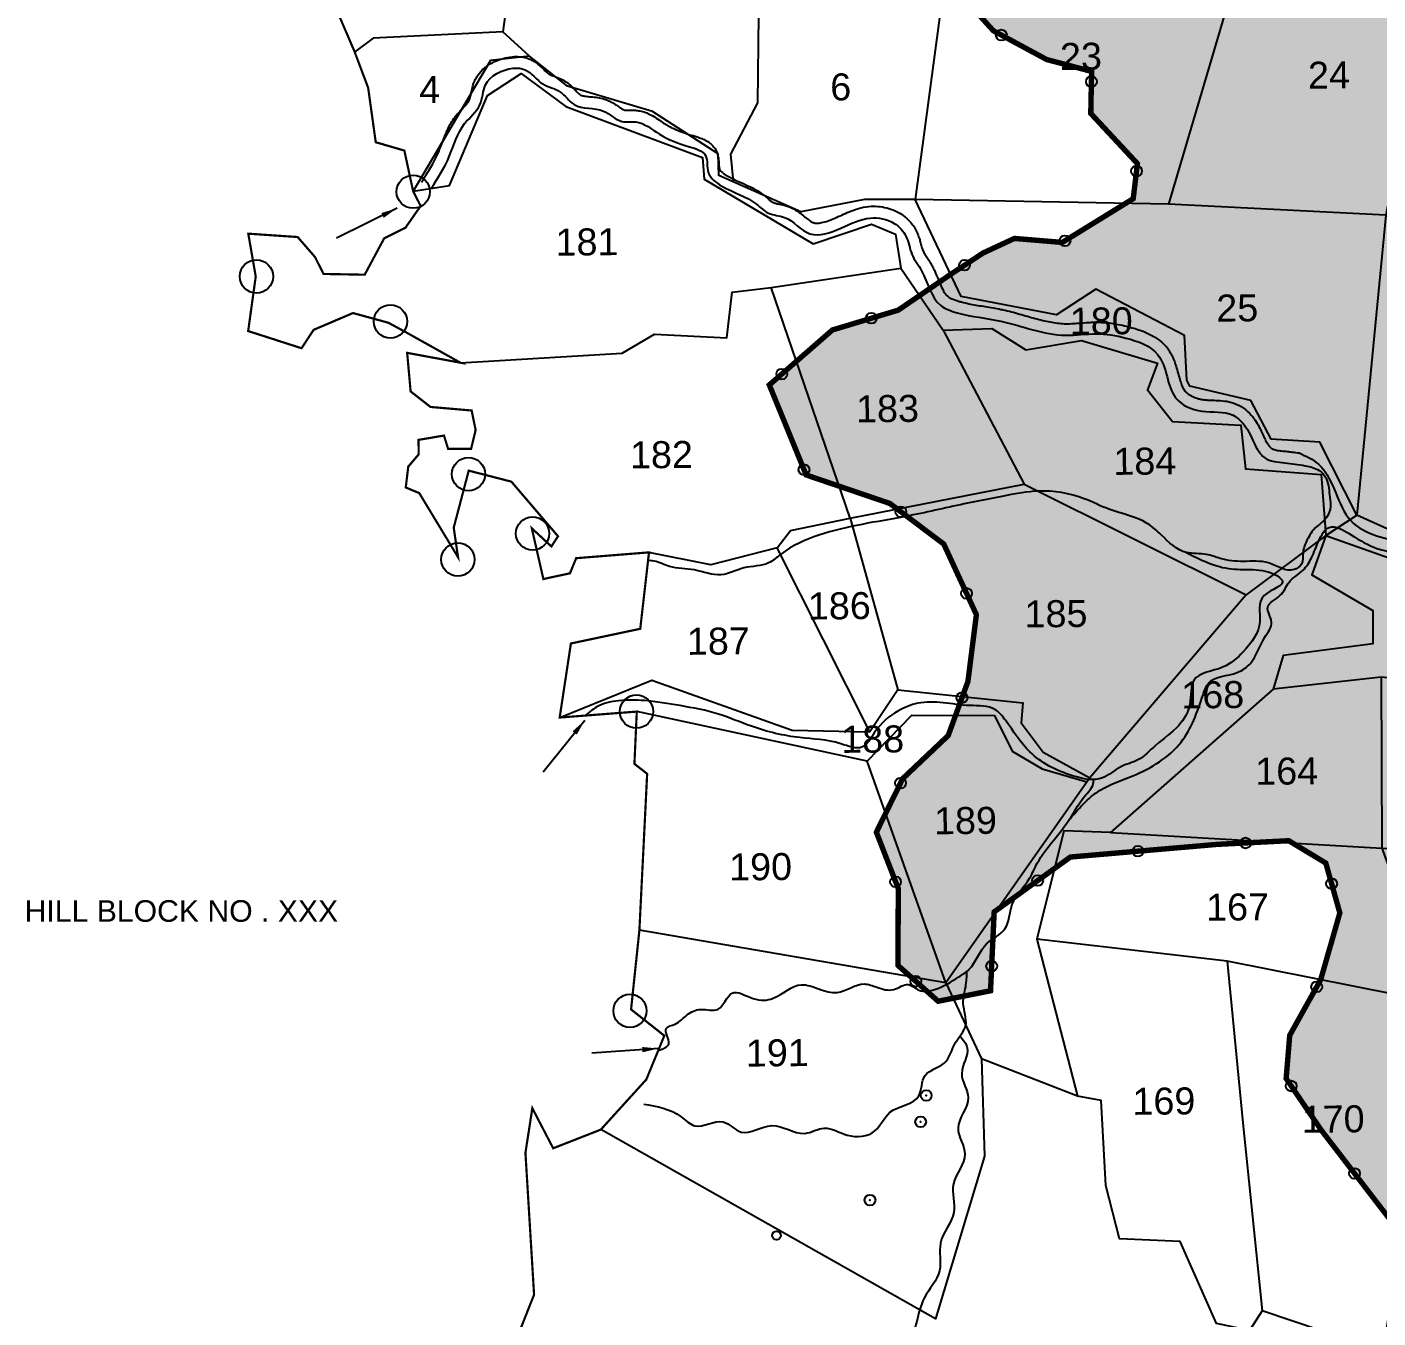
# Model space of a CAD drawing. Header units: inches. Extents: x 775633 to 782774, y 1566086 to 1574350.
# Drawn here: x 776523 to 777774, y 1570902 to 1572098 of the extents above; entities that cross this region are included whole.
import ezdxf
from ezdxf.enums import TextEntityAlignment as Align

# ---------------------------------------------------------------- set-up
doc = ezdxf.new("R2010")
doc.units = ezdxf.units.IN
doc.header["$MEASUREMENT"] = 0
doc.header["$PDMODE"] = 32
doc.header["$PDSIZE"] = 10
doc.linetypes.add('ACAD_ISO02W100', pattern=[15, 12, -3])
for name, color, linetype in [('PLOT', 7, 'Continuous'), ('PLOT NO', 7, 'Continuous'), ('STREAM', 4, 'Continuous'), ('STREAM FLOW', 5, 'Continuous'), ('tank', 4, 'Continuous'), ('VILLAGE BOUNDARY', 5, 'Continuous'), ('VILLAGE NAME', 1, 'Continuous'), ('VILLAGE STONES', 1, 'Continuous')]:
    doc.layers.add(name, color=color, linetype=linetype)
doc.styles.get("Standard").update_dxf_attribs({"font": 'arial.ttf'})
doc.dimstyles.get("Standard").update_dxf_attribs({"dimtxt": 0.18, "dimasz": 15, "dimexe": 0.18, "dimexo": 0.0625, "dimgap": 0.09, "dimtad": 0, "dimtih": 1, "dimtoh": 1, "dimdec": 4, "dimzin": 0, "dimdsep": 46, "dimtxsty": 'Standard', "dimcen": 0.09, "dimadec": 0, "dimazin": 0, "dimtfac": 1, "dimtdec": 4, "dimtofl": 0, "dimtmove": 0, "dimatfit": 3, "dimfxl": 1, "dimtolj": 1, "dimtzin": 0, "dimarcsym": 0})

msp = doc.modelspace()

# ---------------------------------------------------------------- hatches: boundary and pattern name
at = {"layer": 'tank'}
h = msp.add_hatch(dxfattribs=at)
h.set_pattern_fill('DASH', color=256, scale=120, angle=3.5405, style=0)
h.set_pattern_definition([(3.5405362, (9849.894, 587.076), (14.04504994, 15.89769078), [15, -15])])
h.paths.add_polyline_path([(779594.4, 1572536.9), (779655.6, 1572661.6), (779629.2, 1572742.2), (779473.3, 1572887.4), (779491.6, 1573118.4), (779419.7, 1573181), (779240.1, 1573191.3), (779152.3, 1573089.8), (779020.2, 1573024.4), (778851.7, 1573049.6), (778722.8, 1573146.8), (778645.8, 1573148.4), (778545.5, 1572981.6), (778440.3, 1572958.1), (778367.3, 1572830.6), (778284.9, 1572760.7), (778168.3, 1572733.7), (778018.6, 1572716.9), (777922.7, 1572749.4), (777843.5, 1572796.9), (777837.2, 1572877.9), (777840.3, 1572969.1), (777804.4, 1573019.3), (777741.9, 1573007.3), (777666.3, 1572926.3), (777607.8, 1572919.7), (777515.5, 1572918.5), (777475.6, 1572884.5), (777458.8, 1572836), (777495.1, 1572785.6), (777534.5, 1572752.9), (777511.9, 1572697.4), (777427.6, 1572672.8), (777472.5, 1572629.1), (777353.9, 1572484.6), (777352.4, 1572483), (777366.5, 1572440.8), (777425.9, 1572419.5), (777439.3, 1572384.3), (777432.8, 1572326.3), (777417.4, 1572259.2), (777401.3, 1572229.2), (777346.2, 1572203.5), (777341.9, 1572164.4), (777378.2, 1572138.2), (777417.5, 1572094.8), (777466.9, 1572068.1), (777508.5, 1572057.1), (777507.7, 1572018.2), (777550.9, 1571971.7), (777547, 1571939.2), (777481.3, 1571898.7), (777437, 1571902.4), (777408, 1571888.9), (777379.4, 1571870.1), (777329.5, 1571836), (777268.5, 1571817.6), (777210.1, 1571766.7), (777244.2, 1571683.3), (777321.7, 1571656.9), (777371.6, 1571619.3), (777401.8, 1571553.9), (777394, 1571492.1), (777375.7, 1571441.9), (777333.6, 1571402), (777309.2, 1571352.4), (777329.5, 1571300.1), (777329.2, 1571229), (777366.4, 1571195.8), (777414.9, 1571205.5), (777418.3, 1571278.6), (777488.9, 1571329.4), (777624.6, 1571341.1), (777691, 1571344.5), (777725.3, 1571323.8), (777738.3, 1571277.6), (777720.6, 1571215.8), (777691.9, 1571164.2), (777688.6, 1571124.2), (777721.1, 1571076.4), (777766.9, 1571016.8), (777813.8, 1570955.9), (777875.1, 1570903.6), (777924.1, 1570865.3), (777988.9, 1570812.4), (777995.2, 1570806.6), (778067.7, 1570740.6), (778171.8, 1570615.1), (778321.8, 1570624.7), (778372.2, 1570629.7), (778403.4, 1570647.2), (778456.1, 1570716.6), (778673.1, 1570991.5), (778809.5, 1571316), (779200.9, 1571911.6), (779469, 1572321)])
h.paths.add_polyline_path([(778043.2, 1572147.2), (778599, 1572159.6), (778603.3, 1571966.5), (778047.5, 1571954.1)], flags=24)

# ---------------------------------------------------------------- linework, layer by layer
at = {"color": 5, "const_width": 5}
msp.add_lwpolyline([(777813.8, 1570955.9), (777766.9, 1571016.8), (777721.1, 1571076.4), (777688.6, 1571124.2), (777691.9, 1571164.2), (777720.6, 1571215.8), (777738.3, 1571277.6), (777725.3, 1571323.8), (777691, 1571344.5), (777624.6, 1571341.1), (777488.9, 1571329.4), (777418.3, 1571278.6), (777414.9, 1571205.5), (777366.4, 1571195.8), (777329.2, 1571229), (777329.5, 1571300.1), (777309.2, 1571352.4), (777333.6, 1571402), (777375.7, 1571441.9), (777394, 1571492.1), (777401.8, 1571553.9), (777371.6, 1571619.3), (777321.7, 1571656.9), (777244.2, 1571683.3), (777210.1, 1571766.7), (777268.5, 1571817.6), (777329.5, 1571836), (777379.4, 1571870.1), (777408, 1571888.9), (777437, 1571902.4), (777481.3, 1571898.7), (777547, 1571939.2), (777550.9, 1571971.7), (777507.7, 1572018.2), (777508.5, 1572057.1), (777466.9, 1572068.1), (777417.5, 1572094.8), (777378.2, 1572138.2)], dxfattribs=at)
at = {"color": 3}
msp.add_circle((777216.7, 1570978.9), 4.04, dxfattribs=at)
for p in [(777424.9, 1572090.8), (777508.3, 1572047.7), (777550.1, 1571964.8), (777483.8, 1571900.2), (777390.8, 1571877.6), (777304.6, 1571828.5), (777221.6, 1571776.7), (777242.2, 1571688.2), (777331.9, 1571649.2), (777392.7, 1571573.6), (777388.5, 1571477), (777331.6, 1571397.9), (777651, 1571342.4), (777551.3, 1571334.8), (777327, 1571306.4), (777458.5, 1571307.6), (777730.7, 1571304.7), (777416, 1571228.3), (777345.7, 1571214.3), (777716.9, 1571209.2), (777693.3, 1571117.3), (777355.4, 1571108.5), (777350.2, 1571084.1), (777751.9, 1571036.3), (777303.3, 1571011.6)]:
    msp.add_point(p, dxfattribs=at)
at = {"layer": 'PLOT'}
for points in [[(777547.2, 1572485.6), (777577.1, 1572462.3), (777627.6, 1572486.1), (777633, 1572442.1), (777675.8, 1572259.3), (777579.8, 1571934.2), (777345.1, 1571938.5), (777298.1, 1571938.4), (777239.2, 1571927.1), (777163.5, 1571960.8), (777162.7, 1571980.8), (777102, 1572020), (777023.3, 1572043.3), (776988.1, 1572071.2), (776963.3, 1572093.9)], [(777307.5, 1572381.1), (777295.5, 1572308.5), (777289.1, 1572208.7), (777272.5, 1572204.1), (777275.5, 1572167.7), (777205.1, 1572150.6), (777200.2, 1572109.5), (777199.1, 1572027.9), (777174.3, 1571980.4), (777176.5, 1571955)], [(777675.8, 1572259.3), (777837.5, 1572205.2), (777780.9, 1571923.9), (777579.8, 1571934.2)], [(776942.4, 1572246.3), (776922.5, 1572238.5), (776943.6, 1572187.5), (776961, 1572175), (776967.5, 1572123), (776963.3, 1572093.9), (776843.3, 1572088), (776826.2, 1572075.2)], [(777275.5, 1572167.7), (777330.7, 1572179.3), (777375.8, 1572167), (777345.1, 1571938.5)], [(776988.1, 1572071.2), (776952, 1572067.2), (776880.3, 1571946.2), (776913.9, 1571951.4), (776949.3, 1572034.9), (776980.3, 1572055.3), (777021.6, 1572024.7), (777148.3, 1571977.4), (777149.8, 1571957.2), (777250.7, 1571897.5), (777304.8, 1571915.5), (777326.8, 1571906.4), (777331.8, 1571874.8), (777371, 1571817.5), (777416, 1571819), (777447.6, 1571799.1), (777499, 1571808), (777569.6, 1571787), (777560.3, 1571762.2), (777583.3, 1571732.7), (777646.5, 1571729.3), (777651, 1571688.9), (777721.1, 1571683.7), (777725.2, 1571627.2), (777753.9, 1571646.2), (777719.9, 1571713.6), (777674.8, 1571716.6), (777656, 1571752.3), (777599.3, 1571765.6), (777596.5, 1571771), (777594.6, 1571812.5), (777512.4, 1571855.4), (777476.1, 1571831.6), (777387.6, 1571848.5), (777345.1, 1571938.5)], [(778465, 1571990.4), (778554.2, 1571941.7), (778625.1, 1571882.1), (778683.8, 1571858.9), (778724.2, 1571797.1), (778682.8, 1571652.4), (778569.1, 1571567), (778503.3, 1571541.1), (778441.2, 1571485.6), (778328.7, 1571234.1), (778311.9, 1571224.7), (778302, 1571106.7), (778276.2, 1571107.8), (778265.9, 1571201), (778273.8, 1571272.9), (778150.2, 1571228.9), (778051.8, 1571250.6), (778002.7, 1571230.1), (777942.6, 1571220.2), (777830.1, 1571194.1), (777634, 1571232.9), (777457.9, 1571253.4), (777495.5, 1571107.9), (777406.5, 1571142.6)], [(778554.2, 1571941.7), (778441, 1571916.6), (778375.5, 1571868.5), (778370.4, 1571912.5), (778300.6, 1571929.8), (778261.6, 1571910.5), (778246, 1571886.1), (778205.5, 1571884.7), (778169.9, 1571909.8), (778140.4, 1571903.1), (778133.6, 1571881.9), (778148.8, 1571840.9), (778125.2, 1571791.8), (778065.5, 1571773.3), (778000.2, 1571722.6), (777955.2, 1571726.2), (777907, 1571617.2), (777881.7, 1571550.7), (777789.9, 1571604), (777725.2, 1571626.9)], [(778087.3, 1571931.3), (778114.2, 1571856.5), (777976.6, 1571747.7), (777931.7, 1571769.6), (777858.1, 1571599), (777753.9, 1571646.2)], [(777780.9, 1571923.9), (777753.9, 1571646.2)], [(776924.1, 1571787.3), (777073.9, 1571796.1), (777103.9, 1571813.8), (777170.9, 1571810.4), (777175.7, 1571852.5), (777211.9, 1571856.8), (777331.8, 1571874.8)], [(777285, 1571643.4), (777211.9, 1571856.8)], [(777371, 1571817.5), (777446.1, 1571674.9), (777651.6, 1571572.3)], [(777285, 1571643.4), (777446.1, 1571674.9)], [(777217.5, 1571615.9), (777229.7, 1571631.9), (777285, 1571643.4), (777329.1, 1571484.2), (777303.2, 1571445.3)], [(777725.2, 1571627.2), (777651.6, 1571572.3), (777506.8, 1571402.7), (777373.4, 1571212.9), (777089.8, 1571261.5)], [(777725.2, 1571627.2), (777712.4, 1571590.8), (777769, 1571557.7), (777768.7, 1571526.8), (777685.8, 1571516.2), (777676.5, 1571485), (777525.9, 1571352.2), (777482.8, 1571353.6), (777457.9, 1571253.4)], [(777016, 1571458.6), (777101.4, 1571493.1), (777231.4, 1571446.8), (777303.2, 1571445.3), (777217.5, 1571615.9), (777156, 1571600.1), (777098.7, 1571611.6)], [(778280.2, 1571504.1), (778241.5, 1571511.6), (778209.1, 1571453.2), (778122.4, 1571469.2), (778080.1, 1571460.5), (777945.2, 1571475.9), (777880.3, 1571485.4), (777776.7, 1571495.9), (777676.5, 1571485)], [(777776.7, 1571495.9), (777777.2, 1571337.6), (777830.1, 1571194.1), (777781, 1570889.5), (777748.8, 1570881.3), (777666.3, 1570909.1), (777654.8, 1570890.8), (777624.2, 1570897.2), (777590.6, 1570973.2), (777534.3, 1570975.6), (777521.8, 1571025), (777517.4, 1571104), (777495.5, 1571107.9)], [(777329.1, 1571484.2), (777444.8, 1571472.1), (777443.2, 1571453.6), (777463.6, 1571426.4), (777506.8, 1571402.7)], [(777525.9, 1571352.2), (777777.2, 1571337.6), (777918.3, 1571335.1), (777916.9, 1571361.4), (777940.3, 1571375.6), (777945.2, 1571475.9)], [(777373.4, 1571212.9), (777300.6, 1571418.1), (777087.4, 1571464.1)], [(777300.6, 1571418.1), (777342, 1571460.8), (777418.7, 1571460.4), (777434.8, 1571427.6), (777462.7, 1571411), (777504.1, 1571398.9)], [(777634, 1571232.9), (777648.6, 1571083.1), (777666.3, 1570909.1)], [(777373.4, 1571212.9), (777406.5, 1571142.6), (777409.3, 1571052.4), (777363.9, 1570901.7), (777054.1, 1571076.9)]]:
    msp.add_lwpolyline(points, dxfattribs=at)
at = {"layer": 'STREAM', "color": 4}
for points, knots in [([(776888, 1571954.6), (776888.8, 1571955.8), (776889.6, 1571957), (776891.9, 1571960.6), (776893.4, 1571963), (776896.1, 1571967.5), (776897.3, 1571969.5), (776899.4, 1571973.3), (776900.3, 1571974.9), (776901.9, 1571978.1), (776902.7, 1571979.7), (776903.8, 1571982.2), (776904.2, 1571983.1), (776904.9, 1571985), (776905.3, 1571986), (776906.5, 1571989), (776907.3, 1571991.1), (776909.3, 1571996.4), (776910.6, 1571999.7), (776913.7, 1572006.5), (776915.6, 1572010), (776918.5, 1572014.1), (776919.1, 1572014.8), (776920.3, 1572016.3), (776920.8, 1572017), (776922.6, 1572019), (776923.7, 1572020.2), (776925.9, 1572022.5), (776926.9, 1572023.5), (776928.7, 1572025.5), (776929.5, 1572026.4), (776930.9, 1572028.1), (776931.4, 1572028.9), (776931.9, 1572029.8), (776932.1, 1572030), (776932.3, 1572030.5), (776932.4, 1572030.7), (776932.6, 1572031.2), (776932.7, 1572031.5), (776933, 1572032.5), (776933.2, 1572033.2), (776933.7, 1572035.3), (776934, 1572036.7), (776934.7, 1572039.9), (776935, 1572041.7), (776935.9, 1572044.6), (776936.2, 1572045.6), (776936.8, 1572047.3), (776937.1, 1572048), (776937.7, 1572049.3), (776938, 1572049.9), (776938.7, 1572051.1), (776939, 1572051.6), (776940.1, 1572053.3), (776940.8, 1572054.4), (776943.6, 1572057.8), (776945.7, 1572059.9), (776950.5, 1572063.4), (776953, 1572064.9), (776958.2, 1572067.4), (776960.9, 1572068.4), (776966.4, 1572069.9), (776969.3, 1572070.4), (776974.4, 1572070.9), (776976.7, 1572070.9), (776981.2, 1572070.5), (776983.2, 1572070.2), (776986, 1572069.4), (776986.7, 1572069.1), (776988.1, 1572068.6), (776988.6, 1572068.4), (776989.8, 1572067.8), (776990.3, 1572067.5), (776991.9, 1572066.7), (776992.9, 1572066), (776995.7, 1572064), (776997.3, 1572062.6), (777000.1, 1572060), (777001.3, 1572058.8), (777003.5, 1572056.7), (777004.5, 1572055.9), (777005.5, 1572055.1), (777005.8, 1572054.9), (777006.1, 1572054.7), (777006.3, 1572054.6), (777006.6, 1572054.4), (777006.8, 1572054.3), (777007.3, 1572054), (777007.8, 1572053.8), (777009.2, 1572053.2), (777010.4, 1572052.7), (777013.1, 1572051.7), (777014.6, 1572051.2), (777018, 1572049.7), (777019.8, 1572048.8), (777022.1, 1572047.3), (777022.6, 1572047), (777023.6, 1572046.3), (777024, 1572046), (777025.3, 1572044.9), (777026.1, 1572044.2), (777028.1, 1572042.3), (777029.2, 1572041.1), (777031.1, 1572039), (777032, 1572038.1), (777033.5, 1572036.6), (777034.1, 1572036.1), (777034.7, 1572035.7), (777034.8, 1572035.6), (777035, 1572035.5), (777035.1, 1572035.4), (777035.2, 1572035.3), (777035.3, 1572035.3), (777035.7, 1572035.1), (777035.9, 1572035), (777037, 1572034.7), (777038, 1572034.4), (777040.5, 1572034), (777042.1, 1572033.8), (777045.4, 1572033.5), (777047.3, 1572033.4), (777051.4, 1572032.9), (777053.6, 1572032.5), (777056.7, 1572031.7), (777057.7, 1572031.4), (777059.2, 1572030.9), (777059.8, 1572030.7), (777060.8, 1572030.3), (777061.2, 1572030.1), (777062.1, 1572029.7), (777062.5, 1572029.5), (777063.7, 1572028.9), (777064.4, 1572028.5), (777066.7, 1572027.1), (777068.2, 1572026.1), (777070.7, 1572024.4), (777071.8, 1572023.6), (777073.7, 1572022.4), (777074.5, 1572022), (777075.3, 1572021.6), (777075.5, 1572021.5), (777075.8, 1572021.4), (777075.9, 1572021.4), (777076.2, 1572021.3), (777076.5, 1572021.2), (777077.2, 1572021.2), (777077.7, 1572021.2), (777079.1, 1572021.1), (777080.1, 1572021.2), (777082.5, 1572021.2), (777083.9, 1572021.2), (777086, 1572021.1), (777086.6, 1572021.1), (777087.6, 1572021), (777088.1, 1572020.9), (777089.1, 1572020.8), (777089.6, 1572020.7), (777091, 1572020.4), (777091.9, 1572020.2), (777094.6, 1572019.4), (777096.2, 1572018.8), (777099.3, 1572017.4), (777100.8, 1572016.6), (777104.4, 1572014.6), (777106.4, 1572013.2), (777110.2, 1572010.7), (777111.9, 1572009.5), (777114, 1572008.1), (777114.5, 1572007.8), (777115.6, 1572007.2), (777116.1, 1572006.9), (777117.7, 1572006), (777118.8, 1572005.4), (777122.1, 1572003.8), (777124.4, 1572002.8), (777129.3, 1572000.9), (777131.9, 1572000), (777136, 1571998.7), (777137.3, 1571998.3), (777139.2, 1571997.7), (777139.8, 1571997.5), (777141, 1571997.1), (777141.7, 1571996.9), (777143.6, 1571996.3), (777145, 1571995.9), (777147.9, 1571994.8), (777149.3, 1571994.1), (777152.4, 1571992.6), (777153.9, 1571991.6), (777156.5, 1571989.5), (777157.5, 1571988.5), (777158.9, 1571986.8), (777159.4, 1571986.2), (777160.1, 1571985.2), (777160.3, 1571984.7), (777161.1, 1571983.3), (777161.4, 1571982.4), (777162.1, 1571980.7), (777162.3, 1571979.8), (777162.9, 1571977.4), (777163.1, 1571975.9), (777163.3, 1571973.2), (777163.4, 1571972), (777163.5, 1571969.9), (777163.5, 1571969), (777163.7, 1571967.6), (777163.8, 1571967.1), (777163.9, 1571966.8), (777163.9, 1571966.7), (777163.9, 1571966.6), (777163.9, 1571966.5), (777164, 1571966.3), (777164.1, 1571966.2), (777164.4, 1571965.7), (777164.7, 1571965.3), (777165.5, 1571964.4), (777166.1, 1571963.9), (777167.4, 1571962.8), (777168.2, 1571962.2), (777169.7, 1571961.3), (777170.4, 1571960.8), (777172, 1571959.9), (777172.8, 1571959.5), (777174.5, 1571958.6), (777175.3, 1571958.2), (777177.9, 1571956.9), (777179.7, 1571956.1), (777184.5, 1571953.9), (777187.6, 1571952.5), (777194, 1571949.4), (777197.4, 1571947.7), (777201.8, 1571944.8), (777203, 1571943.9), (777204.8, 1571942.6), (777205.3, 1571942.2), (777206.4, 1571941.3), (777206.8, 1571940.9), (777208.2, 1571939.8), (777209.1, 1571939), (777210.6, 1571937.7), (777211.3, 1571937.2), (777212.5, 1571936.3), (777213.1, 1571936), (777213.6, 1571935.7), (777213.7, 1571935.7), (777214.1, 1571935.5), (777214.3, 1571935.4), (777215, 1571935.2), (777215.4, 1571935.1), (777216.8, 1571934.7), (777217.9, 1571934.5), (777220.4, 1571934), (777221.9, 1571933.7), (777224.3, 1571933.1), (777225, 1571932.9), (777226.3, 1571932.5), (777226.9, 1571932.3), (777227.9, 1571932), (777228.3, 1571931.8), (777229.2, 1571931.5), (777229.6, 1571931.3), (777230.8, 1571930.7), (777231.6, 1571930.3), (777233.8, 1571929.1), (777235.2, 1571928.3), (777238.4, 1571926), (777240.1, 1571924.7), (777243.2, 1571922.2), (777244.7, 1571921), (777247.2, 1571919.1), (777248.3, 1571918.3), (777249.7, 1571917.6), (777250, 1571917.4), (777250.6, 1571917.1), (777250.8, 1571917.1), (777251.2, 1571916.9), (777251.4, 1571916.8), (777251.9, 1571916.7), (777252.1, 1571916.7), (777252.9, 1571916.6), (777253.5, 1571916.5), (777255.5, 1571916.5), (777257, 1571916.7), (777260.5, 1571917.4), (777262.5, 1571918), (777266.5, 1571919.4), (777268.6, 1571920.2), (777272.9, 1571922.1), (777275, 1571923.1), (777279.4, 1571925.1), (777281.7, 1571926.1), (777286.7, 1571928.2), (777289.6, 1571929.3), (777295.7, 1571931), (777298.9, 1571931.7), (777305, 1571932.3), (777307.8, 1571932.3), (777313.4, 1571931.9), (777316.2, 1571931.4), (777321.4, 1571930.1), (777323.8, 1571929.3), (777327.7, 1571927.6), (777329.4, 1571926.7), (777333.1, 1571924.5), (777335.1, 1571923), (777338.9, 1571919.6), (777340.6, 1571917.8), (777343.3, 1571914.4), (777344.3, 1571912.9), (777345.6, 1571910.5), (777346.1, 1571909.7), (777346.8, 1571908.1), (777347.1, 1571907.3), (777348.1, 1571905), (777348.6, 1571903.5), (777349.4, 1571900.7), (777349.8, 1571899.4), (777350.5, 1571896.6), (777350.9, 1571895.1), (777351.5, 1571893.2), (777351.7, 1571892.7), (777352, 1571891.9), (777352.1, 1571891.7), (777352.3, 1571891.3), (777352.4, 1571891), (777352.8, 1571890.3), (777353, 1571889.8), (777353.9, 1571888.3), (777354.5, 1571887.2), (777356, 1571884.9), (777356.8, 1571883.6), (777358.4, 1571881.2), (777359.1, 1571880), (777360.3, 1571878), (777360.7, 1571877.3), (777361.5, 1571875.8), (777361.8, 1571875.1), (777362.9, 1571872.9), (777363.5, 1571871.5), (777365.3, 1571867.4), (777366.4, 1571864.7), (777368.4, 1571859.8), (777369.4, 1571857.6), (777371.1, 1571854.2), (777371.9, 1571852.8), (777373.5, 1571850.7), (777374.3, 1571849.8), (777375.3, 1571848.9), (777375.6, 1571848.7), (777376.1, 1571848.2), (777376.4, 1571848), (777377.4, 1571847.4), (777378.2, 1571847), (777380.8, 1571845.8), (777383, 1571845), (777386.2, 1571844), (777387.2, 1571843.8), (777390.3, 1571842.9), (777392.5, 1571842.4), (777399.1, 1571841), (777403.6, 1571840.3), (777413, 1571838.8), (777417.8, 1571838), (777423.9, 1571836.8), (777425.2, 1571836.6), (777429.1, 1571835.7), (777431.7, 1571835.1), (777436.8, 1571833.8), (777439.3, 1571833.1), (777446.7, 1571831), (777451.5, 1571829.6), (777460.9, 1571827), (777465.5, 1571825.9), (777474.5, 1571824.2), (777478.9, 1571823.6), (777484.3, 1571823.4), (777485.3, 1571823.4), (777487.5, 1571823.4), (777488.6, 1571823.4), (777492, 1571823.6), (777494.3, 1571823.7), (777499.7, 1571824.1), (777502.7, 1571824.4), (777507.4, 1571824.7), (777509.1, 1571824.7), (777512.1, 1571824.8), (777513.4, 1571824.8), (777516.1, 1571824.7), (777517.4, 1571824.7), (777521.4, 1571824.4), (777524, 1571824.2), (777529.5, 1571823.4), (777532.4, 1571822.9), (777537.8, 1571821.8), (777540.3, 1571821.2), (777546.7, 1571819.5), (777550.8, 1571818.3), (777558.3, 1571815.6), (777561.7, 1571814.1), (777567.6, 1571810.7), (777570.2, 1571809), (777573.7, 1571806.1), (777574.8, 1571805.1), (777576.5, 1571803.3), (777577.2, 1571802.5), (777578.4, 1571801.1), (777578.9, 1571800.4), (777579.8, 1571799.1), (777580.3, 1571798.4), (777581.5, 1571796.4), (777582.3, 1571795), (777584.6, 1571790.4), (777585.7, 1571787.1), (777587.4, 1571781.8), (777587.9, 1571779.8), (777589.1, 1571775.8), (777589.6, 1571773.7), (777590.7, 1571770), (777591.3, 1571768.2), (777592.4, 1571765.2), (777593.1, 1571763.9), (777594.4, 1571761.8), (777595, 1571760.9), (777596.7, 1571759.3), (777597.7, 1571758.4), (777600, 1571756.9), (777601.4, 1571756.2), (777604.3, 1571754.9), (777605.9, 1571754.4), (777608.5, 1571753.7), (777609.5, 1571753.5), (777611.4, 1571753.2), (777612.4, 1571753), (777614.5, 1571752.8), (777615.6, 1571752.7), (777618.9, 1571752.5), (777621.3, 1571752.5), (777626.3, 1571752.3), (777628.9, 1571752.1), (777633.8, 1571751.5), (777636.1, 1571751.1), (777639.5, 1571750.1), (777640.6, 1571749.7), (777642.6, 1571748.9), (777643.5, 1571748.5), (777645.2, 1571747.7), (777646, 1571747.3), (777648.4, 1571745.8), (777649.8, 1571744.7), (777653.6, 1571741.6), (777655.7, 1571739.4), (777658.4, 1571736.1), (777659.1, 1571735.1), (777661.2, 1571732.1), (777662.4, 1571730.1), (777664.5, 1571726.2), (777665.3, 1571724.3), (777667, 1571720.8), (777667.8, 1571719.1), (777669.2, 1571716), (777670, 1571714.6), (777671.3, 1571712.3), (777671.9, 1571711.4), (777673.1, 1571709.8), (777673.7, 1571709.1), (777674.4, 1571708.5), (777674.6, 1571708.3), (777674.9, 1571708), (777675, 1571708), (777675.3, 1571707.8), (777675.4, 1571707.7), (777675.8, 1571707.5), (777676.1, 1571707.4), (777677.2, 1571706.9), (777678.3, 1571706.6), (777681, 1571706), (777682.6, 1571705.8), (777685.2, 1571705.5), (777686.1, 1571705.4), (777687.9, 1571705.2), (777688.7, 1571705.2), (777691.1, 1571704.9), (777692.6, 1571704.7), (777696.3, 1571704.3), (777698.4, 1571704), (777700.6, 1571703.7)], [0, 0, 0, 0, 2.203254, 2.203254, 6.609762, 6.609762, 10.451753, 10.451753, 13.517822, 13.517822, 16.429232, 16.429232, 18.116025, 18.116025, 19.802817, 19.802817, 23.176402, 23.176402, 28.179225, 28.179225, 33.182049, 33.182049, 34.307249, 34.307249, 35.432449, 35.432449, 37.682849, 37.682849, 39.933249, 39.933249, 42.183649, 42.183649, 44.434049, 44.434049, 45.234722, 45.234722, 46.04884, 46.04884, 46.862958, 46.862958, 48.491195, 48.491195, 50.811712, 50.811712, 53.132229, 53.132229, 54.330491, 54.330491, 55.087639, 55.087639, 55.762984, 55.762984, 56.438329, 56.438329, 57.789018, 57.789018, 60.960711, 60.960711, 64.132404, 64.132404, 67.304097, 67.304097, 70.47579, 70.47579, 73.007032, 73.007032, 75.081905, 75.081905, 75.807274, 75.807274, 76.399337, 76.399337, 76.991401, 76.991401, 78.175528, 78.175528, 80.707007, 80.707007, 83.238485, 83.238485, 85.769963, 85.769963, 86.533956, 86.533956, 87.079438, 87.079438, 87.624921, 87.624921, 88.715886, 88.715886, 90.900462, 90.900462, 93.085039, 93.085039, 95.269616, 95.269616, 95.842787, 95.842787, 96.415958, 96.415958, 97.5623, 97.5623, 99.647984, 99.647984, 101.733668, 101.733668, 103.819352, 103.819352, 104.407311, 104.407311, 104.929875, 104.929875, 105.452439, 105.452439, 106.497567, 106.497567, 109.087938, 109.087938, 111.678308, 111.678308, 114.268679, 114.268679, 116.859049, 116.859049, 117.864113, 117.864113, 118.510775, 118.510775, 118.977902, 118.977902, 119.445029, 119.445029, 120.379283, 120.379283, 122.545649, 122.545649, 124.712014, 124.712014, 126.878379, 126.878379, 127.691247, 127.691247, 128.58687, 128.58687, 129.736409, 129.736409, 130.885949, 130.885949, 132.589205, 132.589205, 134.292461, 134.292461, 134.86512, 134.86512, 135.353985, 135.353985, 135.84285, 135.84285, 136.820579, 136.820579, 138.776037, 138.776037, 140.731496, 140.731496, 143.923626, 143.923626, 147.115756, 147.115756, 148.227156, 148.227156, 149.338556, 149.338556, 151.561357, 151.561357, 156.006958, 156.006958, 160.45256, 160.45256, 162.508918, 162.508918, 163.365162, 163.365162, 164.221407, 164.221407, 165.933897, 165.933897, 167.646387, 167.646387, 169.358876, 169.358876, 170.527179, 170.527179, 171.100714, 171.100714, 171.476652, 171.476652, 172.22853, 172.22853, 172.980407, 172.980407, 174.547749, 174.547749, 176.115091, 176.115091, 177.682433, 177.682433, 179.249776, 179.249776, 179.744178, 179.744178, 180.23858, 180.23858, 181.227385, 181.227385, 183.114323, 183.114323, 185.001261, 185.001261, 186.888198, 186.888198, 188.333731, 188.333731, 189.889682, 189.889682, 191.445632, 191.445632, 194.557532, 194.557532, 199.633211, 199.633211, 204.708891, 204.708891, 206.563753, 206.563753, 207.418343, 207.418343, 208.272933, 208.272933, 209.982113, 209.982113, 211.691293, 211.691293, 213.400473, 213.400473, 213.921728, 213.921728, 214.964236, 214.964236, 216.006745, 216.006745, 217.995835, 217.995835, 219.984925, 219.984925, 220.861474, 220.861474, 221.478992, 221.478992, 221.94439, 221.94439, 222.409788, 222.409788, 223.340584, 223.340584, 225.202175, 225.202175, 228.037885, 228.037885, 230.873595, 230.873595, 233.709305, 233.709305, 234.894539, 234.894539, 235.697558, 235.697558, 236.615431, 236.615431, 237.533304, 237.533304, 239.369051, 239.369051, 242.878417, 242.878417, 246.387784, 246.387784, 249.89715, 249.89715, 253.406517, 253.406517, 256.915883, 256.915883, 260.999025, 260.999025, 265.082167, 265.082167, 268.356213, 268.356213, 271.63026, 271.63026, 274.509548, 274.509548, 276.535311, 276.535311, 279.311124, 279.311124, 282.086938, 282.086938, 284.05658, 284.05658, 285.0076, 285.0076, 285.958619, 285.958619, 287.860658, 287.860658, 289.762696, 289.762696, 292.320485, 292.320485, 293.614259, 293.614259, 294.184751, 294.184751, 294.755244, 294.755244, 295.896229, 295.896229, 298.178199, 298.178199, 300.460169, 300.460169, 302.319859, 302.319859, 303.342653, 303.342653, 304.365447, 304.365447, 306.411034, 306.411034, 310.446335, 310.446335, 314.481637, 314.481637, 317.66197, 317.66197, 320.842303, 320.842303, 321.855071, 321.855071, 322.867838, 322.867838, 324.893373, 324.893373, 328.954711, 328.954711, 330.585352, 330.585352, 334.21855, 334.21855, 341.484947, 341.484947, 348.751345, 348.751345, 350.650177, 350.650177, 354.44784, 354.44784, 358.245504, 358.245504, 365.840832, 365.840832, 373.43616, 373.43616, 381.031488, 381.031488, 382.910337, 382.910337, 384.789185, 384.789185, 388.546883, 388.546883, 393.020136, 393.020136, 395.331894, 395.331894, 397.15376, 397.15376, 398.975626, 398.975626, 402.619358, 402.619358, 406.67678, 406.67678, 410.240978, 410.240978, 415.853738, 415.853738, 420.456329, 420.456329, 424.179358, 424.179358, 425.858352, 425.858352, 427.023862, 427.023862, 427.947439, 427.947439, 428.871015, 428.871015, 430.718168, 430.718168, 435.180812, 435.180812, 438.002138, 438.002138, 441.16347, 441.16347, 444.324801, 444.324801, 447.486133, 447.486133, 450.647464, 450.647464, 453.808796, 453.808796, 456.970127, 456.970127, 460.131459, 460.131459, 461.938904, 461.938904, 463.772845, 463.772845, 465.606786, 465.606786, 469.147451, 469.147451, 472.688116, 472.688116, 475.398203, 475.398203, 476.744916, 476.744916, 477.736805, 477.736805, 478.728694, 478.728694, 480.712471, 480.712471, 484.16921, 484.16921, 485.612153, 485.612153, 488.498038, 488.498038, 491.383923, 491.383923, 494.269809, 494.269809, 497.155694, 497.155694, 499.346674, 499.346674, 501.537654, 501.537654, 502.606505, 502.606505, 503.191096, 503.191096, 503.775688, 503.775688, 504.944871, 504.944871, 507.712113, 507.712113, 510.479355, 510.479355, 511.944324, 511.944324, 513.105982, 513.105982, 515.340199, 515.340199, 518.492027, 518.492027, 518.492027, 518.492027]), ([(776897.1, 1571948.8), (776903.2, 1571958.3), (776915.4, 1571977.3), (776922.9, 1572007.4), (776944.7, 1572023.6), (776944.7, 1572049.9), (776966.5, 1572061.1), (776988, 1572059.5), (776998, 1572043.6), (777017.8, 1572040.6), (777029.9, 1572020.3), (777055.7, 1572025.7), (777070.7, 1572008.6), (777091, 1572012.4), (777109.7, 1571996.1), (777130.6, 1571988.9), (777154.7, 1571981.9), (777150.6, 1571961.4), (777171.6, 1571946.1), (777193.1, 1571940.4), (777209, 1571923.8), (777229.3, 1571923.6), (777246, 1571900.2), (777277.2, 1571911.4), (777300.6, 1571924), (777324.9, 1571919.3), (777338.5, 1571904.8), (777340.6, 1571887), (777355.9, 1571868.2), (777360.8, 1571841.4), (777392.1, 1571830.2), (777431.1, 1571827.1), (777473.1, 1571809.1), (777512.7, 1571815.6), (777541.7, 1571810.7), (777570.9, 1571800.3), (777578.4, 1571774.7), (777584.4, 1571750.9), (777611.1, 1571739.4), (777636.5, 1571743.7), (777654.2, 1571726.3), (777658.8, 1571710.5), (777670.2, 1571695.9), (777687.7, 1571694.7), (777704.3, 1571692.5), (777718.2, 1571689.2), (777727.7, 1571679.4), (777728.3, 1571667.1), (777729.8, 1571658.1), (777729.6, 1571654.5), (777729.6, 1571654.1)], [0, 0, 0, 0, 17.144978, 34.235878, 45.617408, 55.266572, 70.433369, 76.058603, 86.776259, 95.545403, 104.548903, 118.657461, 128.59776, 135.023566, 147.529603, 162.842124, 171.491239, 179.470386, 188.497968, 206.960362, 213.926377, 221.599195, 235.781466, 250.519306, 265.202551, 276.702319, 284.906026, 293.764967, 302.882129, 321.398561, 329.812617, 350.67469, 381.897927, 396.250486, 410.281087, 427.236546, 438.348683, 449.117788, 462.917289, 477.706177, 485.634897, 497.778395, 502.825772, 512.517751, 522.252963, 529.167203, 533.483049, 542.00296, 546.942453, 547.45326, 547.45326, 547.45326, 547.45326]), ([(777729.6, 1571654.1), (777729.3, 1571650.5), (777726.6, 1571642), (777715, 1571635.3), (777708, 1571623.7), (777703.2, 1571612.4), (777704.9, 1571600.7), (777690.8, 1571591.1), (777672.9, 1571605.1), (777649.6, 1571602.4), (777630.1, 1571604.3), (777613.4, 1571611.3), (777592.1, 1571608.9), (777575.7, 1571625.3), (777555.3, 1571644.1), (777527.8, 1571648.6), (777496.7, 1571665), (777463, 1571670.7), (777425.9, 1571663.6), (777385.1, 1571655.7), (777327.9, 1571642), (777268.9, 1571634.6), (777227, 1571616.1), (777207.5, 1571598.3), (777186.4, 1571599.5), (777164.7, 1571587), (777141.4, 1571597.1), (777120, 1571596.2), (777106.6, 1571603.4), (777099.7, 1571603.9), (777097.8, 1571604.1)], [547.45326, 547.45326, 547.45326, 547.45326, 552.874991, 560.137825, 566.778445, 573.143189, 578.643495, 583.007084, 595.365868, 607.138411, 618.149064, 624.817794, 634.303908, 648.79443, 657.297487, 676.447304, 689.034438, 710.840188, 726.482942, 746.213061, 774.195685, 815.889143, 836.024109, 843.017992, 854.768888, 866.006334, 878.656872, 890.478411, 898.151105, 900.981131, 900.981131, 900.981131, 900.981131])]:
    msp.add_open_spline(points, degree=3, knots=knots, dxfattribs=at)
for points in [[(777700.6, 1571703.7), (777718.4, 1571693.4), (777735.9, 1571663.2), (777750.5, 1571638.8), (777769.1, 1571628.2), (777795.3, 1571619.9), (777823.5, 1571605.6), (777840.4, 1571597.3), (777854.4, 1571593), (777868.3, 1571594.2), (777882.9, 1571609.3), (777880.3, 1571626.3), (777898.3, 1571654.8), (777909.7, 1571680.1), (777919.8, 1571707.1), (777934.2, 1571737.2), (777951.4, 1571742.6), (777976.7, 1571740.5), (778002.9, 1571750.1), (778030.3, 1571770.6), (778056.1, 1571786.1), (778082.2, 1571805.7), (778112, 1571827.9), (778120.8, 1571842.6), (778122.5, 1571876.5), (778120, 1571900.1), (778137.1, 1571919.5), (778172.3, 1571922.5), (778206, 1571910.5), (778232, 1571906.1), (778239.9, 1571912.1), (778275.6, 1571939.5), (778339.3, 1571959.7), (778400.8, 1571960.9), (778461, 1571955.4), (778498.2, 1571961.7)], [(777486.9, 1571362.8), (777516.3, 1571391.2), (777546.5, 1571404.5), (777591.3, 1571435.8), (777611.7, 1571479.6), (777616.9, 1571490.6), (777643.3, 1571500.4), (777655.5, 1571508.8), (777668.8, 1571532.9), (777675.1, 1571547.4), (777671.5, 1571560.8), (777683.2, 1571571.8), (777691.3, 1571583.9), (777704.3, 1571595.2), (777712, 1571606.4), (777719, 1571622.6), (777728.3, 1571634.7), (777748.9, 1571627.7), (777772.7, 1571615.3), (777810.2, 1571603.7), (777830.3, 1571589.7), (777842.9, 1571581.3), (777851, 1571568.5), (777858.4, 1571529.2), (777857.8, 1571502.3), (777859.7, 1571472.9), (777865.1, 1571449.1), (777869.1, 1571431.6), (777870.8, 1571425.2)], [(777595.9, 1571611.6), (777637.9, 1571596.3), (777682.3, 1571588.4), (777684.8, 1571586), (777668.1, 1571571.5), (777664.2, 1571547.6), (777648.9, 1571519.6), (777629.8, 1571505.2), (777603.3, 1571493.5), (777599.4, 1571471.1), (777589.1, 1571451.3), (777567.7, 1571432.8), (777551.4, 1571419.4), (777535.4, 1571412.9), (777518.6, 1571402.7), (777490.8, 1571404.6), (777451.3, 1571426.8), (777428.7, 1571456.1), (777419, 1571466.1), (777395.8, 1571469.7), (777347.5, 1571471.8), (777329.2, 1571464.6), (777307.6, 1571444.9), (777295.9, 1571431.2), (777276.2, 1571434.3), (777238.5, 1571440), (777193.5, 1571450.5), (777163.1, 1571461.8), (777127.5, 1571469.6), (777094.4, 1571474.3), (777070.4, 1571474.1), (777052.2, 1571469.4), (777039.5, 1571460.4)], [(777107.3, 1571150.3), (777117.1, 1571156.5), (777114.6, 1571170.5), (777122.8, 1571174.7), (777134, 1571183.1), (777146.6, 1571188.3), (777162.7, 1571188.4), (777175.6, 1571203.3), (777195.2, 1571198.3), (777213.8, 1571198.6), (777239.8, 1571211.1), (777255.8, 1571207.2), (777273, 1571204), (777297.8, 1571211.8), (777309.7, 1571208.8), (777325.3, 1571206.7), (777338.8, 1571211.3), (777348.6, 1571206.1), (777363, 1571206.6), (777385.5, 1571218.3), (777395.2, 1571225.4), (777411.3, 1571249.1), (777428.3, 1571262.9), (777434.9, 1571285.3), (777451.1, 1571309.7), (777458.2, 1571323.8), (777473.2, 1571344.7), (777491.6, 1571370), (777503, 1571386.9), (777510.3, 1571398.8), (777510.2, 1571401.1)], [(777093.8, 1571100.5), (777128.4, 1571088.8), (777141, 1571080.5), (777167.4, 1571084), (777183.9, 1571074.6), (777212.4, 1571080.7), (777242.9, 1571073.4), (777261, 1571078.3), (777282.1, 1571071.8), (777307.9, 1571075.7), (777321.8, 1571092.9), (777348.5, 1571108.1), (777354.3, 1571126.9), (777372, 1571138.5), (777382.6, 1571157.7), (777391.9, 1571173.5), (777389.7, 1571193.7), (777391.9, 1571209.3), (777393.1, 1571223.5)], [(777386.5, 1571163.5), (777393.4, 1571152.6), (777388.2, 1571128.9), (777394.2, 1571106.5), (777384.8, 1571078.1), (777391.2, 1571054.1), (777380.5, 1571026.6), (777380.8, 1571000.2), (777368.6, 1570971.8), (777367.7, 1570946.2), (777353.5, 1570920.8), (777338, 1570879.2), (777314.1, 1570855.9), (777305.8, 1570830.2), (777283.8, 1570809), (777274.3, 1570786.1), (777261.2, 1570775.9), (777252.8, 1570761.4), (777240.2, 1570745.8), (777220.4, 1570739), (777190.6, 1570733.3), (777143.6, 1570731.8), (777091.1, 1570740.6), (777030.9, 1570746.3), (777011.5, 1570756.1), (776986.5, 1570770.7), (776967.6, 1570792.7)]]:
    msp.add_spline(points, degree=3, dxfattribs=at)
at = {"layer": 'VILLAGE BOUNDARY', "color": 5, "linetype": 'ACAD_ISO02W100', "ltscale": 5, "const_width": 2.03}
msp.add_lwpolyline([(776960.1, 1570842.6), (776992.3, 1570924), (776984.3, 1571055.4), (776990.7, 1571096.7), (777010, 1571059.6), (777054.1, 1571076.9), (777096.2, 1571123.3), (777112.9, 1571163.9), (777082.1, 1571188.2), (777089.8, 1571261.5), (777097, 1571406.5), (777085.2, 1571415.7), (777087.4, 1571464.1), (777016, 1571458.6), (777026.4, 1571527.2), (777090.6, 1571540.8), (777098.7, 1571611.6), (777031.3, 1571606.2), (777025.5, 1571592.2), (777000.9, 1571586.9), (776990.2, 1571633.9), (777008.3, 1571617.1), (777014.5, 1571626.5), (776971.3, 1571677.1), (776931.8, 1571687.3), (776917.9, 1571634.5), (776921.9, 1571607.1), (776886, 1571666.5), (776873.5, 1571671.7), (776875.8, 1571691), (776885.5, 1571702.4), (776885.3, 1571715.8), (776908.9, 1571719.8), (776912.7, 1571707.5), (776934, 1571707.5), (776938.2, 1571724.9), (776934.5, 1571743), (776896.4, 1571746.3), (776878, 1571760.7), (776874.8, 1571796.4), (776924.1, 1571787.3), (776873.3, 1571815.7), (776857.4, 1571824.3), (776824.6, 1571833.3), (776788.2, 1571817.7), (776777, 1571800.7), (776727.6, 1571816.6), (776734.6, 1571867.1), (776727.7, 1571906.8), (776773.4, 1571903.7), (776789.4, 1571885.3), (776797.4, 1571869.5), (776835.5, 1571868.8), (776853.5, 1571902.5), (776873.3, 1571912.4), (776887.3, 1571932.5), (776880.3, 1571946.2), (776872.2, 1571983.8), (776845.7, 1571991.5), (776838.7, 1572041.9), (776826.2, 1572075.2), (776808.8, 1572115.8)], dxfattribs=at)
at = {"layer": 'VILLAGE STONES'}
for centre in [(776880.4, 1571945.7), (776735.2, 1571867.2), (776859.3, 1571825.5), (776931.6, 1571684.1), (776990.9, 1571629.1), (776921.8, 1571605), (777087.1, 1571464.1), (777081.1, 1571186.9)]:
    msp.add_circle(centre, 15.4, dxfattribs=at)

# ---------------------------------------------------------------- texts
at = {"layer": 'PLOT NO'}
for s, p in [('23', (777498.6, 1572071.1)), ('6', (777276.2, 1572042.8)), ('24', (777728.2, 1572053.7)), ('4', (776895.6, 1572040.2)), ('181', (777041.3, 1571899.2)), ('25', (777643.3, 1571838)), ('180', (777517.4, 1571825.9)), ('183', (777319.5, 1571744.8)), ('182', (777110.2, 1571702.1)), ('184', (777557.7, 1571696.1)), ('186', (777274.9, 1571562.1)), ('185', (777475.5, 1571554.8)), ('187', (777162.9, 1571529.4)), ('168', (777620.6, 1571479.7)), ('188', (777305.8, 1571438.6)), ('164', (777689.1, 1571409)), ('189', (777391.7, 1571363.2)), ('190', (777202, 1571320.4)), ('167', (777643.6, 1571283.1)), ('191', (777217.5, 1571148)), ('169', (777575.4, 1571103.3)), ('170', (777732.1, 1571086.7))]:
    msp.add_text(s, height=25, rotation=0.51, dxfattribs=at).set_placement(p, align=Align.MIDDLE_CENTER)
at = {"layer": 'VILLAGE NAME'}
msp.add_text('HILL BLOCK NO . XXX', height=20, dxfattribs=at).set_placement((776520.6, 1571269.4))

# ---------------------------------------------------------------- leaders
at = {"layer": 'STREAM FLOW'}
for points in [[(776865.4, 1571930.4), (776809.5, 1571902.5)], [(777039.3, 1571456), (777000.7, 1571408.1)], [(777107.5, 1571152), (777045.8, 1571147.7)]]:
    msp.add_leader(points, dimstyle='Standard', override={"dimgap": 0.09, "dimtad": 0}, dxfattribs=at)

doc.saveas('drawing.dxf')
